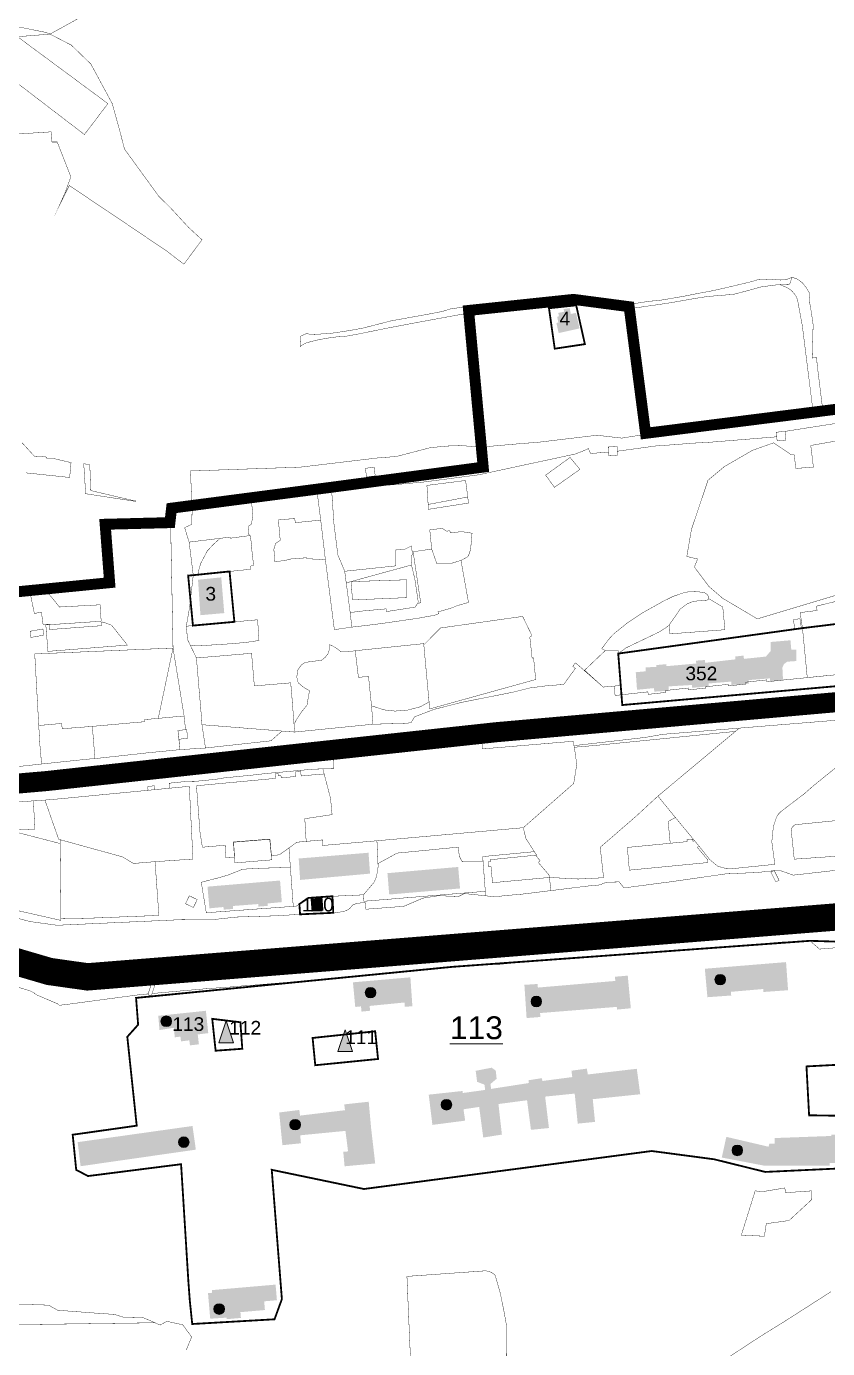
# Model space of a CAD drawing. Header units: millimetres. Extents: x 21689 to 31331, y 37531 to 43751.
# Drawn here: x 29758 to 30198, y 41698 to 42424 of the extents above; entities that cross this region are included whole.
import ezdxf

# ---------------------------------------------------------------- set-up
doc = ezdxf.new("R2010")
doc.units = ezdxf.units.MM
for name, pattern in [('DASHEDX2', [1.5, 1, -0.5]), ('g5_084', [0.4, 0.2, -0.2]), ('МЕЖА', [4, 1, -1, 1, -1])]:
    doc.linetypes.add(name, pattern=pattern)
for name, color, linetype, lineweight in [('0 . 11 - границы ДМ проект', 10, 'МЕЖА', 0), ('00 границы ОКН', 1, 'Continuous', 40), ('00 номер ОКН', 7, 'Continuous', 15), ('00 Разраб границы', 5, 'g5_084', 50), ('CONTUR', 150, 'Continuous', 9)]:
    doc.layers.add(name, color=color, linetype=linetype, lineweight=lineweight)
doc.layers.add('0.1 ОКН', color=1, linetype='Continuous', lineweight=9, transparency=0.4)
doc.layers.add('00 Дороги', color=252, linetype='Continuous', lineweight=9, transparency=0.2)
doc.layers.add('25. ценная историческая застройка сов пер', color=92, linetype='Continuous', lineweight=0, true_color=0x19df16)
doc.styles.get("Standard").update_dxf_attribs({"font": 'arial.ttf'})

# ---------------------------------------------------------------- blocks, each defined once
blk = doc.blocks.new('участки все')
at = {"layer": 'CONTUR', "const_width": 0.2}
for points in [[(6903.7, 4787.62), (6884.71, 4777.11), (6882.3, 4778.02), (6868.99, 4780.71), (6861.04, 4780.74), (6859.9, 4780.75), (6846.73, 4782.88)], [(6850.34, 4762.7), (6903.49, 4721.99), (6916.38, 4738.94), (6866.78, 4775.66), (6884.64, 4777.07), (6896.3, 4771.05), (6907.05, 4760.64), (6918.77, 4738.92), (6920.69, 4731.91), (6922.63, 4725), (6925.45, 4714.04), (6944.37, 4687.97), (6950.19, 4682.31), (6960.61, 4671.04), (6967.97, 4664.22), (6958.01, 4650.85), (6948.16, 4658.41), (6895.22, 4694.02), (6889.38, 4682.22), (6892.74, 4689.72), (6896.06, 4698.78), (6888.58, 4717.88), (6885.73, 4717.89), (6885.23, 4723.47), (6848.26, 4721.04)], [(6869.33, 4552.83), (6876.07, 4545.5), (6881.99, 4545.17), (6882.87, 4544.89), (6882.9, 4544.29), (6886.44, 4544.27), (6896.17, 4541.99), (6895.39, 4533.84), (6871.49, 4536.36)], [(7318.75, 4563.98), (7287.69, 4559.13), (7282.92, 4558.67), (7283.15, 4556.15), (7246.07, 4553.13), (7235.51, 4552.58), (7228.74, 4551.95), (7217.13, 4551.17), (7195.73, 4548.24), (7195.57, 4550.84), (7190.78, 4550.54), (7190.95, 4547.82), (7181.08, 4546.97), (7179.85, 4549.68), (7176.84, 4548.32), (7172.59, 4546.69), (7119.75, 4535.31), (7089.71, 4531.36), (7073.66, 4529.9), (7060.72, 4528.9), (7052.19, 4528.18), (7043.5, 4527.48), (7039.06, 4526.95), (7030.86, 4524.95), (7028.25, 4524.7), (7025.16, 4523.86), (7008.03, 4522.36), (6993.87, 4521.7), (6990.19, 4520.57), (6973.17, 4518.59), (6970.71, 4519), (6964.95, 4517.66), (6962.54, 4515.65), (6962.54, 4515.65), (6961.67, 4537.39), (7006.88, 4538.98), (7021.92, 4539.5), (7063.84, 4544.5), (7074.57, 4545.35), (7093.1, 4550.17), (7102.37, 4551.08), (7109.84, 4551.32), (7121.24, 4550.53), (7143.06, 4552.45), (7152.34, 4553.14), (7184.53, 4557), (7198.15, 4555.43), (7207.3, 4556.89), (7276.23, 4566.43), (7303.05, 4570.19), (7329.88, 4575.18)], [(7321.24, 4426.17), (7299.89, 4424.04), (7297.26, 4451.18), (7295.98, 4459.71), (7305.27, 4460.88), (7304.95, 4463.24), (7320.67, 4467.09)], [(7351.22, 4403.54), (7262.66, 4396.33), (7220.75, 4392.93), (7211.26, 4391.26), (7171.91, 4386.7), (7171.51, 4389.11), (7121.55, 4384.9), (7121.54, 4387.96), (7099.38, 4385.68), (7075.16, 4383.25), (7049.18, 4380.55), (7039.94, 4379.67), (7040.19, 4374.1), (7029.13, 4373.83), (7022.14, 4373.17), (7008.02, 4371.84), (7004.47, 4371.58), (6993.41, 4370.3), (6989.66, 4369.97), (6979.13, 4368.89), (6975.56, 4368.25), (6964.6, 4367.15), (6959.43, 4367.08), (6950.04, 4366.1), (6950.25, 4363.35), (6942.06, 4362.57), (6941.86, 4364.69), (6938.19, 4364.34), (6938.4, 4362.21), (6890.09, 4357.56), (6881.83, 4356.84), (6875.48, 4356.43), (6827.34, 4352.57)], [(6866.47, 4375.16), (6880.01, 4376.64), (6905.62, 4379.33), (6909.28, 4379.6), (6936.05, 4382.53), (6938.21, 4382.79), (6955.9, 4384.52), (6969.87, 4385.42), (7005.79, 4389.36), (7011.84, 4394.71), (7018.77, 4394.16), (7061.74, 4398.46), (7079.74, 4398.98), (7082.57, 4399.28), (7084.57, 4402.54), (7095.39, 4406.65), (7110.71, 4410.53), (7138.44, 4416.02), (7147.8, 4418.38), (7156.36, 4419.48), (7166.32, 4420.3), (7172.7, 4429.06), (7171.28, 4430.27), (7171.28, 4430.27), (7172.79, 4432.15), (7188, 4418.84), (7193.96, 4419.38), (7194.52, 4414.23), (7212.5, 4416.22), (7212.65, 4414.85), (7222.32, 4415.92), (7222.21, 4416.96), (7234.61, 4418.33), (7234.72, 4417.27), (7244.21, 4418.32), (7244.14, 4418.99), (7256.49, 4420.35), (7256.58, 4419.46), (7266.31, 4420.54), (7266.21, 4421.53), (7277.68, 4422.79), (7277.79, 4421.73), (7285.22, 4422.56), (7321.24, 4426.17)], [(7331.99, 4320.16), (7292.2, 4315.66), (7284.83, 4318.27), (7281.77, 4318.13), (7284.42, 4312.86), (7282.65, 4311.95), (7279.94, 4317.32), (7281.48, 4318.09), (7272.22, 4317.09), (7255.51, 4316.4), (7223.07, 4311.74), (7220.75, 4311.49), (7199.44, 4308.65), (7196.7, 4311.94), (7189.79, 4311.8), (7186.11, 4310.3), (7180.19, 4309.77), (7164.44, 4307.81), (7142.76, 4305.15), (7133.86, 4304.43), (7128.95, 4303.74), (7111.89, 4305.57), (7108.62, 4303.95), (7097.67, 4304.38), (7089.12, 4303.05), (7078.67, 4298.57), (7057.83, 4296.96), (7057.5, 4300.6), (7053.21, 4300.26), (7050.76, 4299.43), (7048.87, 4297.25), (7047.17, 4296.22), (7045.14, 4295.62), (7040.82, 4295.03), (7031.37, 4294.76), (7008.63, 4293.35), (6987.06, 4292.68), (6974.89, 4291.36), (6964.71, 4291.3), (6956.21, 4291.22), (6888.49, 4288.16), (6873.58, 4290.22), (6863.32, 4292.95)], [(6861.93, 4255.7), (6873.59, 4252.24), (6875.85, 4251.08), (6876.81, 4250.21), (6888.92, 4245), (6889.74, 4244.26), (6893.16, 4244.64), (6913.71, 4247.4), (6933.99, 4250.12), (6938.42, 4250.52), (6940.17, 4255.81), (6942.06, 4255.17), (6940.59, 4250.72), (6953.71, 4251.9), (6970.28, 4253.36), (6983.63, 4254.31), (6990.5, 4254.92), (6995.12, 4255.22), (7015.33, 4256.9), (7046.91, 4259.6), (7081.46, 4263.22), (7107.23, 4265.19), (7128.14, 4266.64), (7130.84, 4266.68), (7149.95, 4268.43), (7170.86, 4270.18), (7185.05, 4271.05), (7196.08, 4272.02), (7224.93, 4274.13), (7240.62, 4275.2), (7255.81, 4276.52), (7269.59, 4277.63), (7286.31, 4279), (7301.38, 4279.63), (7306.6, 4275.09), (7344.42, 4278.19)], [(6611.48, 4055.23), (6613.14, 4067.09), (6614.88, 4076.78), (6618.37, 4096.44), (6620.14, 4107.67), (6620.29, 4108.7), (6620.29, 4108.7), (6623.79, 4108.14), (6616.85, 4065.66), (6634.84, 4065.87), (6765.2, 4067.66), (6765.19, 4059.34), (6768.82, 4059.36), (6768.87, 4067.7), (6942.19, 4070.08), (6945.01, 4068.83), (6948.71, 4070.87), (6957.42, 4068.98), (6962.3, 4062.28), (6959.33, 4055.1)], [(7313.22, 4051.45), (7308.02, 4047.63), (7302.69, 4043.74), (7300.07, 4041.97), (7286.61, 4033.07), (7262.18, 4021.45), (7247.47, 4018.08), (7246.47, 4024.03), (7238.17, 4031.59), (7238, 4038.8), (7264.28, 4056.13), (7275.59, 4063.49), (7275.59, 4063.49), (7287.42, 4070.8), (7312.92, 4087.14)]]:
    blk.add_lwpolyline(points, dxfattribs=at)
for points in [[(7022.07, 4611.37), (7025.66, 4612.98), (7026.12, 4612.67), (7026.84, 4612.39), (7027.46, 4612.3), (7030.5, 4612.39), (7037.83, 4612.84), (7040.97, 4613.23), (7048.98, 4614.48), (7055.99, 4615.73), (7065.84, 4618.26), (7071.76, 4619.78), (7091.27, 4623.28), (7099.73, 4624.91), (7104.15, 4626.3), (7111.2, 4627.32), (7117.84, 4628.78), (7131.86, 4629.43), (7142.56, 4630.29), (7156.01, 4631.92), (7173.17, 4633.24), (7178.54, 4632.48), (7191.96, 4630.02), (7197.93, 4629.25), (7199.22, 4628.58), (7203.43, 4628.64), (7206.44, 4629.45), (7213.25, 4630.53), (7218.49, 4630.92), (7231.89, 4633.2), (7240.33, 4634.87), (7247.28, 4636.15), (7254.34, 4637.7), (7269.49, 4641.31), (7272.62, 4642.31), (7280.11, 4642.66), (7281.97, 4642.41), (7285.21, 4642.17), (7287.49, 4642.3), (7289.18, 4642.71), (7291.57, 4643.66), (7290.2, 4639.82), (7284.63, 4639.72), (7274.85, 4638.45), (7265.57, 4635.89), (7259.38, 4634.29), (7255.57, 4633.99), (7244.93, 4633.1), (7238.24, 4632.04), (7225.26, 4629.75), (7218, 4628.65), (7214.57, 4628.18), (7196.69, 4625.57), (7194.67, 4626.27), (7186.85, 4628.03), (7178.71, 4629.74), (7176.19, 4630.07), (7173.37, 4630.28), (7166.13, 4630.24), (7157.95, 4629.34), (7152.16, 4628.74), (7140.12, 4627.46), (7134.49, 4626.76), (7131.22, 4626.36), (7126.04, 4626.09), (7120.29, 4625.86), (7118.02, 4625.62), (7117.46, 4625.41), (7116.9, 4624.99), (7112.51, 4623.76), (7083.76, 4618.47), (7068.61, 4615.58), (7054.49, 4612.7), (7047.22, 4611.37), (7043.36, 4611.08), (7041.35, 4610.91), (7037.16, 4610.34), (7033.31, 4609.66), (7030.36, 4609.06), (7027.38, 4608.27), (7025.95, 4607.93), (7024.62, 4607.46), (7023.56, 4606.84), (7022.68, 4606.3), (7021.75, 4605.64), (7022.07, 4611.37)], [(7284.66, 4639.72), (7290.2, 4639.82), (7291.57, 4643.66), (7294.64, 4642.61), (7297.21, 4640.65), (7299.24, 4638.08), (7300.85, 4635.46), (7300.95, 4634.15), (7301.03, 4632.67), (7301.22, 4629.73), (7302.38, 4622.96), (7302.84, 4618.53), (7303.12, 4618.07), (7302.61, 4599.34), (7304.98, 4599.88), (7305.3, 4595.93), (7307.92, 4574.6), (7308.38, 4571.19), (7303.05, 4570.19), (7297.21, 4616.89), (7294.55, 4631.35), (7293.52, 4633.75), (7291.32, 4636.33), (7288.59, 4638.12), (7284.66, 4639.72)], [(7329.16, 4556.22), (7330.61, 4552.43), (7329.41, 4548.15), (7322.2, 4531.98), (7321.98, 4529.22), (7335.35, 4504.1), (7333.39, 4474.54), (7272.51, 4456.26), (7253.39, 4467.63), (7245.95, 4474.06), (7237.98, 4484.71), (7239.75, 4489.11), (7233.84, 4490.51), (7236.36, 4505.24), (7245.45, 4532.31), (7254.49, 4539.84), (7269.96, 4548.79), (7281.46, 4552.85), (7291.16, 4546.23), (7292.78, 4546.17), (7293.58, 4538.76), (7303.26, 4539.58), (7301.8, 4551.38), (7329.16, 4556.22)], [(7288.14, 4554.34), (7283.36, 4553.89), (7282.92, 4558.67), (7287.69, 4559.13), (7288.14, 4554.34)], [(7195.86, 4546.04), (7191.08, 4545.75), (7190.78, 4550.54), (7195.58, 4550.84), (7195.86, 4546.04)], [(6931.29, 4520.92), (6906.94, 4526.66), (6906.45, 4540.74), (6903.25, 4541.39), (6903.25, 4539.38), (6904.18, 4524.92), (6931.65, 4520.71), (6931.68, 4520.96), (6931.29, 4520.92)], [(7156.42, 4535.11), (7169.79, 4544.8), (7175.25, 4538.29), (7161.25, 4528.43), (7156.42, 4535.11)], [(7062.98, 4534.73), (7058.22, 4534.09), (7057.59, 4538.85), (7062.35, 4539.49), (7062.98, 4534.73)], [(7062.98, 4534.73), (7058.22, 4534.09), (7057.59, 4538.85), (7062.35, 4539.49), (7062.98, 4534.73)], [(7031.21, 4525.03), (7033.08, 4510.45), (7035.59, 4489.08), (7040.56, 4450.36), (7050.14, 4451.74), (7049.23, 4459.75), (7047.07, 4476.01), (7046.24, 4482.39), (7042.45, 4491.4), (7040.32, 4508.6), (7039.06, 4526.95), (7031.21, 4525.03)], [(7091.31, 4529.48), (7112.52, 4532.18), (7113.72, 4523.14), (7091.98, 4519.03), (7091.31, 4529.48)], [(6962.34, 4520.57), (6951.56, 4519.01), (6950.69, 4512.49), (6952.09, 4440.25), (6958.16, 4402.96), (6958.94, 4395.48), (6959.55, 4395.55), (6960.12, 4390.79), (6955.36, 4390.22), (6955.9, 4384.52), (6969.87, 4385.42), (6967.97, 4398.2), (6967.6, 4403.14), (6967.49, 4404.45), (6964.91, 4434.81), (6961.49, 4441.92), (6960.03, 4444.98), (6959.38, 4452.25), (6961.19, 4462.81), (6963.18, 4480.23), (6960.91, 4498.36), (6958.45, 4506.31), (6962.37, 4508.12), (6962.54, 4515.65), (6962.34, 4520.57)], [(6962.54, 4515.65), (6964.95, 4517.66), (6970.71, 4519), (6973.17, 4518.59), (6990.19, 4520.57), (6993.87, 4521.7), (6995.27, 4519.19), (6995.85, 4513.34), (6995.83, 4512.2), (6994.96, 4508.05), (6993.71, 4507.26), (6993.38, 4502.93), (6994.42, 4501.99), (6983.4, 4500.5), (6983.36, 4501.12), (6977.91, 4500.45), (6962.9, 4498.62), (6960.91, 4498.36), (6958.45, 4506.31), (6962.37, 4508.12), (6962.54, 4515.65)], [(7113.72, 4523.14), (7091.98, 4519.03), (7091.93, 4516.33), (7114.05, 4519.79), (7113.72, 4523.14)], [(7009.86, 4510.6), (7018.87, 4511.3), (7019.08, 4509.04), (7033.08, 4510.45), (7035.59, 4489.08), (7033.28, 4488.87), (7025.42, 4489.28), (7025.37, 4489.81), (7018.25, 4489.21), (7015.73, 4489.04), (7015.75, 4488.77), (7007.86, 4487.48), (7007.65, 4490.73), (7007.43, 4493.85), (7007.45, 4494.63), (7008.33, 4497.62), (7010.87, 4499.31), (7009.86, 4510.6)], [(7092.87, 4505.16), (7093.94, 4494.55), (7096.71, 4486.68), (7104.6, 4486.69), (7109.98, 4488.33), (7113.71, 4490.34), (7114.18, 4491.1), (7115.28, 4494.45), (7116.06, 4503.2), (7113.81, 4503.7), (7110.15, 4504.1), (7104.05, 4503.47), (7103.92, 4504.58), (7102.07, 4504.41), (7099.89, 4505.88), (7092.87, 4505.16)], [(6965.66, 4480.49), (6966.44, 4483.97), (6967.38, 4486.9), (6970.86, 4493.5), (6974.29, 4497.18), (6977.91, 4500.45), (6962.9, 4498.62), (6960.91, 4498.36), (6963.18, 4480.23), (6965.66, 4480.49)], [(6994.53, 4483.46), (6994.59, 4485.21), (6996.2, 4485.6), (6995.79, 4490.08), (6995.1, 4495.48), (6995.35, 4495.51), (6994.42, 4501.99), (6983.4, 4500.5), (6983.36, 4501.12), (6977.91, 4500.45), (6974.29, 4497.18), (6970.86, 4493.5), (6967.38, 4486.9), (6966.44, 4483.97), (6965.66, 4480.49), (6994.53, 4483.46)], [(7047.07, 4476.01), (7082.85, 4485.83), (7082.65, 4488.81), (7082.74, 4490.04), (7082.85, 4490.59), (7083.26, 4491.67), (7083.71, 4492.28), (7083.15, 4493.59), (7082.87, 4496.29), (7079.04, 4494.4), (7074.28, 4494.04), (7074.21, 4485.34), (7046.24, 4482.39), (7047.07, 4476.01)], [(7049.23, 4459.75), (7056.75, 4460.66), (7068.99, 4461.76), (7069.04, 4460.24), (7084.86, 4462.71), (7086.18, 4464.81), (7087.9, 4465.08), (7083.75, 4493.09), (7093.94, 4494.55), (7096.71, 4486.68), (7104.6, 4486.69), (7109.98, 4488.33), (7114.12, 4465.27), (7108.19, 4463.6), (7104.38, 4462.08), (7097.34, 4460.08), (7097.89, 4459.13), (7095.56, 4458.25), (7088.87, 4457.05), (7087.23, 4456.73), (7069.87, 4454.19), (7062.97, 4453.26), (7058.73, 4452.73), (7050.14, 4451.74), (7049.23, 4459.75)], [(7047.07, 4476.01), (7082.85, 4485.83), (7084.65, 4478.31), (7086.58, 4465.41), (7084.86, 4462.71), (7069.04, 4460.24), (7068.99, 4461.76), (7056.75, 4460.66), (7049.23, 4459.75), (7047.07, 4476.01)], [(7049.74, 4476.71), (7080.29, 4477.71), (7080.29, 4467.92), (7050.46, 4466.65), (7050.27, 4469.71), (7049.79, 4475.28), (7049.74, 4476.71)], [(7049.74, 4476.71), (7049.79, 4475.28), (7050.27, 4469.71), (7050.46, 4466.65), (7080.29, 4467.92), (7080.29, 4477.71), (7049.74, 4476.71)], [(6889.82, 4462.76), (6912.13, 4463.99), (6912.28, 4460.98), (6912.69, 4454.95), (6884.14, 4453.05), (6884.12, 4453.33), (6880.85, 4453.1), (6880.06, 4458.84), (6879.9, 4459.99), (6876.06, 4459.22), (6874.08, 4468.7), (6873.59, 4471.13), (6881.77, 4472.72), (6889.82, 4462.76)], [(7245.95, 4467.33), (7245, 4466.51), (7237.42, 4465.92), (7233.98, 4464.43), (7230.15, 4461.55), (7224.25, 4453.01), (7222.37, 4451.4), (7218.43, 4448.94), (7200.55, 4440.38), (7196.24, 4437.22), (7196.11, 4438.87), (7189.15, 4438.9), (7187.19, 4439.92), (7191.69, 4445.86), (7193.91, 4448.14), (7200.88, 4453.76), (7209.49, 4459.52), (7221.12, 4466.05), (7226.44, 4468.65), (7232.34, 4470.67), (7235.45, 4471.23), (7238.47, 4471.39), (7243.28, 4470.66), (7244.41, 4470.21), (7245.16, 4469.39), (7245.73, 4468.4), (7245.95, 4467.33)], [(7224.25, 4453.01), (7230.15, 4461.55), (7233.98, 4464.43), (7237.42, 4465.92), (7245, 4466.51), (7245.95, 4467.33), (7253.55, 4462.75), (7254.76, 4450.31), (7224.57, 4448.03), (7224.25, 4453.01)], [(6882.32, 4452.94), (6884.14, 4453.05), (6884.27, 4450.39), (6912.87, 4452.52), (6912.84, 4454.49), (6913.67, 4454.55), (6918.43, 4452.75), (6927.06, 4441.88), (6883.51, 4438.44), (6882.32, 4452.94)], [(6998.47, 4455.77), (6999.23, 4444.42), (6992.25, 4443.36), (6984.21, 4442.63), (6964.93, 4441.39), (6961.49, 4441.92), (6960.03, 4444.98), (6959.38, 4452.25), (6998.47, 4455.77)], [(7098.76, 4451.26), (7143.81, 4457.61), (7148.45, 4448.05), (7148.48, 4446.57), (7147.74, 4446.26), (7149.01, 4434.68), (7149.79, 4434.96), (7150.96, 4422.99), (7092.84, 4406.85), (7089.61, 4442.01), (7098.76, 4451.26)], [(7292.28, 4455.87), (7293.07, 4450.56), (7296.68, 4451.08), (7295.87, 4456.34), (7292.28, 4455.87)], [(6873.82, 4449.49), (6875.4, 4449.77), (6880.75, 4450.71), (6881.05, 4447.3), (6875.72, 4446.36), (6874.12, 4446.08), (6873.82, 4449.49)], [(6876.25, 4437.02), (6878.45, 4397.76), (6891.04, 4398.89), (6891.3, 4395.98), (6907.83, 4397.28), (6934.35, 4399.66), (6936.5, 4399.8), (6936.42, 4400.98), (6944, 4401.69), (6952.09, 4440.25), (6876.25, 4437.02)], [(7024.45, 4432.28), (7027.66, 4432.88), (7033.49, 4433.51), (7035.68, 4435.26), (7037.21, 4437.39), (7037.92, 4439.8), (7037.98, 4442.11), (7040.04, 4441.19), (7042.43, 4439.62), (7044.34, 4438.1), (7047.94, 4438.21), (7052.01, 4438.78), (7053.77, 4424.08), (7059.27, 4424.84), (7060.93, 4408.56), (7061.74, 4398.46), (7018.77, 4394.16), (7018.44, 4398.42), (7020.01, 4401.39), (7022.89, 4405.64), (7025.53, 4408.85), (7026.92, 4416.91), (7024.09, 4418.42), (7020.74, 4421.15), (7019.94, 4424.29), (7020.49, 4428.16), (7022.4, 4430.89), (7024.45, 4432.28)], [(7052.01, 4438.78), (7089.55, 4442.68), (7092.49, 4410.69), (7087.71, 4408.03), (7080.76, 4406.21), (7073.79, 4405.66), (7067.9, 4406.32), (7060.93, 4408.56), (7059.27, 4424.84), (7053.77, 4424.08), (7052.01, 4438.78)], [(6967.97, 4398.2), (6967.6, 4403.14), (6967.49, 4404.45), (6964.91, 4434.81), (6995.15, 4437.37), (6996.68, 4419.48), (7014.5, 4420.98), (7016.61, 4421.17), (7016.72, 4419.82), (7016.75, 4419.57), (7017.16, 4415.02), (7017.18, 4414.78), (7018.77, 4394.16), (6967.97, 4398.2)], [(7193.96, 4419.38), (7188, 4418.84), (7177.77, 4428.08), (7189.15, 4438.9), (7196.11, 4438.87), (7197.61, 4419.71), (7193.96, 4419.38)], [(6907.83, 4397.28), (6934.35, 4399.66), (6936.5, 4399.8), (6936.42, 4400.98), (6956.06, 4402.8), (6958.16, 4402.96), (6958.94, 4395.48), (6954.78, 4394.99), (6955.9, 4384.52), (6938.21, 4382.79), (6936.05, 4382.53), (6909.28, 4379.6), (6907.83, 4397.28)], [(7262.66, 4396.33), (7351.22, 4403.54), (7302.79, 4364.31), (7298.39, 4360.4), (7285.39, 4350.52), (7284.04, 4349.1), (7283.01, 4347.42), (7281.51, 4342.98), (7280.87, 4338.87), (7280.46, 4333.96), (7282.09, 4321.6), (7258.14, 4319.15), (7255.58, 4319.22), (7250.78, 4320.57), (7246.47, 4324.16), (7240.51, 4331.62), (7238.18, 4334.45), (7227.57, 4347.27), (7217.98, 4359.02), (7262.66, 4396.33)], [(6880.01, 4376.64), (6879.04, 4387.49), (6878.45, 4397.76), (6891.04, 4398.89), (6891.3, 4395.98), (6907.83, 4397.28), (6909.28, 4379.6), (6905.62, 4379.33), (6880.01, 4376.64)], [(6959.55, 4395.55), (6960.12, 4390.79), (6955.36, 4390.22), (6954.78, 4394.99), (6959.55, 4395.55)], [(7005.79, 4389.36), (6969.87, 4385.42), (6967.97, 4398.2), (7011.84, 4394.71), (7005.79, 4389.36)], [(7039.94, 4379.67), (7049.18, 4380.55), (7075.16, 4383.25), (7099.38, 4385.68), (7121.54, 4387.96), (7121.55, 4384.9), (7171.51, 4389.11), (7171.91, 4386.7), (7172.16, 4385.83), (7173.49, 4376.39), (7171.81, 4365.95), (7144.16, 4341.69), (7082.29, 4336.16), (7063.9, 4334.52), (7035.57, 4332.06), (7034.07, 4331.78), (7033.96, 4334.98), (7025.1, 4334.19), (7024.35, 4346.64), (7026.71, 4346.99), (7039.33, 4348.87), (7038.44, 4357.88), (7034.97, 4371.18), (7034.26, 4373.95), (7040.19, 4374.1), (7039.94, 4379.67)], [(7172.16, 4385.83), (7184.44, 4386.88), (7185.87, 4387.03), (7260.47, 4394.52), (7217.98, 4359.02), (7205.96, 4347.92), (7186.35, 4330.93), (7188.19, 4314.24), (7174.25, 4313.53), (7158.47, 4314.39), (7158.24, 4315.81), (7152.33, 4322.64), (7153.37, 4323.53), (7151.16, 4326.38), (7151.46, 4326.62), (7145.6, 4335.72), (7144.15, 4341.68), (7171.81, 4365.95), (7173.49, 4376.39), (7172.16, 4385.83)], [(6964.94, 4364.71), (7008.32, 4368.75), (7008.05, 4371.19), (7009.65, 4371.37), (7009.79, 4370.15), (7011.26, 4370.32), (7011.38, 4369.05), (7019.39, 4369.79), (7019.18, 4372.26), (7022.13, 4372.55), (7022.33, 4370.06), (7028.31, 4370.63), (7034.97, 4371.18), (7038.44, 4357.88), (7039.33, 4348.87), (7026.71, 4346.99), (7024.35, 4346.64), (7025.1, 4334.19), (7019.88, 4333.72), (7015.66, 4330.58), (7010.37, 4326.79), (7006.07, 4326.46), (7005.23, 4335.46), (6985.21, 4333.86), (6985.75, 4325.41), (6981.12, 4325.14), (6980.72, 4332.09), (6968.18, 4330.98), (6966.88, 4339.2), (6964.94, 4364.71)], [(6890.09, 4357.56), (6961, 4364.39), (6963.02, 4324.47), (6942.22, 4323.06), (6930.37, 4322.07), (6924.4, 4325.68), (6890.29, 4335.07), (6889.32, 4335.47), (6881.83, 4356.84), (6890.09, 4357.56)], [(6827.34, 4352.57), (6875.48, 4356.43), (6876.36, 4340.97), (6869.8, 4340.66), (6827.9, 4345.18), (6827.34, 4352.57)], [(7224.74, 4333.15), (7223.59, 4345.11), (7227.57, 4347.27), (7238.18, 4334.45), (7237.13, 4334.35), (7237.04, 4335.38), (7233.91, 4335.07), (7234.02, 4334.05), (7224.74, 4333.15)], [(7293.26, 4343.33), (7324.32, 4346.44), (7324.3, 4345.2), (7326.14, 4343.1), (7334.38, 4333.18), (7339.56, 4329.12), (7337.34, 4327.54), (7292.76, 4324.43), (7292.6, 4325.88), (7291.12, 4340.02), (7291.42, 4341.48), (7292.14, 4342.49), (7293.26, 4343.33)], [(6854.08, 4342.34), (6890.19, 4333), (6890.64, 4290.83), (6832.35, 4304.03), (6834.78, 4310.09), (6834.33, 4319.14), (6850.22, 4319.82), (6850.71, 4342.73), (6854.08, 4342.34)], [(6890.29, 4335.07), (6924.4, 4325.68), (6930.37, 4322.07), (6942.22, 4323.06), (6944.34, 4293.56), (6905.82, 4292.03), (6890.63, 4291.75), (6890.19, 4333), (6890.29, 4335.07)], [(6985.32, 4333.74), (7005.12, 4335.32), (7006.19, 4324.05), (6986.04, 4322.38), (6985.32, 4333.74)], [(7019.88, 4333.71), (7033.96, 4334.98), (7034.07, 4331.78), (7035.57, 4332.06), (7063.9, 4334.52), (7064.56, 4320.25), (7063.68, 4314.87), (7062.38, 4311.81), (7056.53, 4304.87), (7034.65, 4303.84), (7026.28, 4303.15), (7019.69, 4298.65), (7018.02, 4298.53), (7015.66, 4330.58), (7019.88, 4333.71)], [(7074.9, 4327.74), (7108.52, 4331.02), (7109.07, 4326.1), (7110.63, 4323.05), (7122.11, 4322.97), (7123.34, 4306.8), (7056.69, 4301.33), (7056.53, 4304.87), (7062.38, 4311.81), (7063.68, 4314.87), (7064.56, 4320.25), (7064.48, 4322), (7074.9, 4327.74)], [(7238.18, 4334.45), (7237.13, 4334.35), (7237.04, 4335.37), (7233.91, 4335.07), (7234.02, 4334.05), (7224.74, 4333.15), (7201.22, 4330.86), (7202.32, 4318.41), (7245.41, 4322.58), (7245.41, 4323.9), (7239.64, 4330.89), (7240.51, 4331.62), (7238.18, 4334.45)], [(7121.92, 4325.85), (7150.22, 4328.54), (7150.94, 4327.44), (7151.43, 4326.67), (7150.94, 4326.62), (7126.07, 4324.13), (7126.17, 4323.07), (7124.99, 4322.96), (7125.21, 4320.28), (7126.44, 4320.41), (7127.29, 4311.52), (7158.47, 4314.39), (7159.36, 4307.19), (7142.76, 4305.15), (7133.86, 4304.43), (7128.95, 4303.74), (7123.51, 4304.32), (7123.34, 4306.8), (7122.11, 4322.97), (7121.92, 4325.85)], [(7127.29, 4311.52), (7126.44, 4320.41), (7125.21, 4320.28), (7124.99, 4322.96), (7126.17, 4323.07), (7126.07, 4324.13), (7150.94, 4326.62), (7153.37, 4323.53), (7152.33, 4322.64), (7158.24, 4315.81), (7158.47, 4314.39), (7127.29, 4311.52)], [(6982.18, 4315.7), (6989.04, 4318.39), (6989.86, 4318.89), (6999.45, 4319.43), (7012, 4319.8), (7016.44, 4319.93), (7018.02, 4298.53), (6995.16, 4296.87), (6990.71, 4296.53), (6970.32, 4295.05), (6969.13, 4302.27), (6968.42, 4306.44), (6967.6, 4311.76), (6977.53, 4314.33), (6982.18, 4315.7)], [(7281.72, 4318.22), (7284.42, 4312.86), (7282.65, 4311.95), (7279.94, 4317.32), (7281.72, 4318.22)], [(6965.34, 4302.23), (6963.25, 4297.91), (6958.94, 4300), (6961.02, 4304.33), (6965.34, 4302.23)], [(6940.17, 4255.81), (6942.06, 4255.17), (6940.18, 4249.47), (6938.28, 4250.1), (6940.17, 4255.81)], [(6769.47, 4164.13), (6787.3, 4163.35), (6787.46, 4171.92), (6801.67, 4157.71), (6820.92, 4155.72), (6827.55, 4155.58), (6825.4, 4138.82), (6822.52, 4122.62), (6820.83, 4107.7), (6818.41, 4086.17), (6829.64, 4084.43), (6850.89, 4082.3), (6854.37, 4080.42), (6864, 4079.92), (6871.16, 4080.13), (6883.82, 4079.76), (6888.8, 4076.96), (6909.17, 4075.42), (6919.9, 4074.67), (6925.47, 4072.97), (6935.16, 4073.15), (6942.19, 4070.08), (6768.87, 4067.7), (6769.47, 4164.13)], [(7263.73, 4118.15), (7271.32, 4142.45), (7275.49, 4142.02), (7287.56, 4144.06), (7288.06, 4141.44), (7302.27, 4142.45), (7302.11, 4137.46), (7289.92, 4126.18), (7277.41, 4124.44), (7276.37, 4117.56), (7263.73, 4118.15)], [(7082.62, 4095.69), (7123.42, 4098.59), (7125.17, 4098.31), (7126.81, 4097.64), (7128.16, 4096.76), (7128.83, 4095.83), (7131.56, 4086.31), (7133.73, 4075.52), (7135.02, 4068.26), (7134.8, 4045.73), (7125.02, 4045.83), (7111.01, 4046.8), (7108.21, 4046.95), (7103.21, 4047.11), (7103.25, 4048.81), (7097.04, 4049), (7096.98, 4047.34), (7094.67, 4047.4), (7090.61, 4047.46), (7082.56, 4047.17), (7082, 4057.11), (7080.36, 4095.43), (7082.62, 4095.69)]]:
    blk.add_lwpolyline(points, close=True, dxfattribs=at)

msp = doc.modelspace()

# ---------------------------------------------------------------- hatches: boundary and pattern name
at = {"layer": '0.1 ОКН', "transparency": 33554585}
h = msp.add_hatch(color=1, dxfattribs=at)
h.dxf.hatch_style = 1
h.paths.add_polyline_path([(30056.33, 42269.13), (30053.06, 42268.56), (30053.34, 42267.12), (30050.13, 42266.48), (30050.46, 42264.6), (30049.48, 42264.4), (30050.12, 42261.21), (30049.06, 42260.97), (30050.3, 42255.41), (30061.74, 42257.97), (30059.83, 42266.5), (30056.98, 42265.92)])
h = msp.add_hatch(color=1, dxfattribs=at)
h.dxf.hatch_style = 1
h.paths.add_polyline_path([(29865.28, 42121.39), (29852.54, 42120.09), (29853.87, 42100.64), (29866.93, 42101.78)])
h = msp.add_hatch(color=1, dxfattribs=at)
h.dxf.hatch_style = 1
h.paths.add_polyline_path([(30092.58, 42069.35), (30098.05, 42069.86), (30098.05, 42071.99), (30103.97, 42072.31), (30103.88, 42073.26), (30109.34, 42073.79), (30109.45, 42072.66), (30125.74, 42074.13), (30125.64, 42075.7), (30130.47, 42076.06), (30130.59, 42074.51), (30147.29, 42076.41), (30147.12, 42077.96), (30151.73, 42078.49), (30151.91, 42076.68), (30163.94, 42077.93), (30166.52, 42080.92), (30166.52, 42085.94), (30177.43, 42086.87), (30177.87, 42081.7), (30180.56, 42081.7), (30180.56, 42075.47), (30175.6, 42075.13), (30173.89, 42073.82), (30173, 42071.93), (30173.36, 42064.87), (30166.2, 42064.5), (30166.12, 42065.98), (30154.5, 42065.02), (30154.65, 42063.16), (30145.09, 42062.37), (30144.94, 42064.21), (30132.65, 42063.19), (30132.65, 42061.6), (30123.5, 42060.79), (30123.36, 42062.36), (30110.58, 42061.57), (30110.72, 42059.2), (30102.73, 42058.7), (30102.59, 42060.63), (30093.28, 42059.71)])
h = msp.add_hatch(color=1, dxfattribs=at)
h.dxf.hatch_style = 1
h.paths.add_polyline_path([(29914.85, 41938.04), (29921.3, 41938.61), (29920.76, 41945.59), (29914.29, 41945.02)])
h = msp.add_hatch(color=1, dxfattribs=at)
h.dxf.hatch_style = 1
h.paths.add_polyline_path([(30130.48, 41906.67), (30175.01, 41910.31), (30176.11, 41894.88), (30162.6, 41893.91), (30162.48, 41895.55), (30144.76, 41894.01), (30144.93, 41891.99), (30131.89, 41891.05)])
h = msp.add_hatch(color=1, dxfattribs=at)
h.dxf.hatch_style = 1
h.paths.add_polyline_path([(29937.5, 41899.22), (29969, 41901.97), (29970.1, 41886.09), (29965.93, 41885.8), (29965.77, 41888.15), (29946.64, 41886.27), (29946.9, 41883.62), (29942.21, 41883.15), (29941.93, 41886.01), (29938.76, 41885.7)])
at = {"layer": '0.1 ОКН', "transparency": 33554687}
h = msp.add_hatch(color=2, dxfattribs=at)
h.dxf.hatch_style = 1
edge = h.paths.add_edge_path()
edge.add_arc((29947.17, 41893.56), 2.91, 0, 360)
at = {"layer": '0.1 ОКН', "transparency": 33554585}
h = msp.add_hatch(color=1, dxfattribs=at)
h.dxf.hatch_style = 1
h.paths.add_polyline_path([(30038.91, 41896.34), (30081.38, 41899.98), (30081.18, 41902.29), (30088.2, 41902.89), (30089.89, 41884.98), (30082.33, 41884.27), (30082.19, 41885.74), (30040.11, 41882.36), (30040.28, 41880.21), (30032.73, 41879.6), (30031.52, 41897.84), (30038.77, 41898.32)])
at = {"layer": '0.1 ОКН', "transparency": 33554687}
h = msp.add_hatch(color=2, dxfattribs=at)
h.dxf.hatch_style = 1
edge = h.paths.add_edge_path()
edge.add_arc((30138.91, 41900.69), 2.91, 0, 360)
h = msp.add_hatch(color=2, dxfattribs=at)
h.dxf.hatch_style = 1
edge = h.paths.add_edge_path()
edge.add_arc((30038.07, 41888.71), 2.91, 0, 360)
at = {"layer": '0.1 ОКН', "transparency": 33554585}
h = msp.add_hatch(color=1, dxfattribs=at)
h.dxf.hatch_style = 1
h.paths.add_polyline_path([(29830.75, 41880.86), (29856.86, 41883.61), (29858.15, 41871.35), (29852.38, 41870.63), (29853.03, 41865.21), (29848.12, 41864.62), (29847.78, 41867.38), (29843.21, 41866.83), (29842.88, 41869.44), (29839.78, 41869.05), (29839.35, 41874.29), (29831.41, 41873.05)])
at = {"layer": '0.1 ОКН', "transparency": 33554687}
h = msp.add_hatch(color=2, dxfattribs=at)
h.dxf.hatch_style = 1
edge = h.paths.add_edge_path()
edge.add_arc((29835.13, 41877.84), 2.91, 0, 360)
at = {"layer": '0.1 ОКН', "transparency": 33554585}
h = msp.add_hatch(color=1, dxfattribs=at)
h.dxf.hatch_style = 1
h.paths.add_polyline_path([(29867.95, 41878.01), (29863.95, 41866.01), (29871.95, 41866.01)])
h = msp.add_hatch(color=1, dxfattribs=at)
h.dxf.hatch_style = 1
h.paths.add_polyline_path([(29933.25, 41873.21), (29929.25, 41861.21), (29937.25, 41861.21)])
h = msp.add_hatch(color=1, dxfattribs=at)
h.dxf.hatch_style = 1
h.paths.add_polyline_path([(30093.16, 41851.78), (30066.31, 41848.67), (30065.77, 41851.86), (30057.32, 41850.74), (30057.77, 41847.23), (30041.37, 41845.09), (30041.13, 41846.64), (30033.75, 41845.49), (30033.98, 41843.97), (30013.28, 41840.75), (30012.91, 41843.42), (30016.29, 41846.3), (30015.82, 41850.79), (30013.56, 41852.38), (30004.81, 41850.68), (30005.6, 41844.63), (30009.61, 41843.08), (30010.01, 41840.18), (30000, 41838.8), (30000, 41829.85), (30006.72, 41830.85), (30008.95, 41814.06), (30019.18, 41815.68), (30017.3, 41832.45), (30032.98, 41834.52), (30035.12, 41818.28), (30044.98, 41819.27), (30042.9, 41836.53), (30059.11, 41838.17), (30060.77, 41821.69), (30070.25, 41822.65), (30069, 41835.1), (30095.04, 41837.81)])
h.paths.add_polyline_path([(30000, 41838.8), (29997.76, 41838.49), (29997.64, 41839.61), (29979.05, 41837.59), (29981.08, 41821), (29999.04, 41823.33), (29998.12, 41829.57), (30000, 41829.85)])
h = msp.add_hatch(color=1, dxfattribs=at)
h.dxf.hatch_style = 1
h.paths.add_polyline_path([(29897.05, 41827.82), (29908.1, 41829.2), (29908.48, 41826.1), (29933.13, 41829.06), (29932.75, 41832.25), (29946.14, 41833.72), (29947.48, 41819.08), (29908.56, 41815.29), (29908.98, 41810.9), (29898.82, 41809.87)])
at = {"layer": '0.1 ОКН', "transparency": 33554687}
h = msp.add_hatch(color=2, dxfattribs=at)
h.dxf.hatch_style = 1
edge = h.paths.add_edge_path()
edge.add_arc((29988.76, 41832.08), 2.91, 0, 360)
h = msp.add_hatch(color=2, dxfattribs=at)
h.dxf.hatch_style = 1
edge = h.paths.add_edge_path()
edge.add_arc((29905.81, 41821.11), 2.91, 0, 360)
at = {"layer": '0.1 ОКН', "transparency": 33554585}
h = msp.add_hatch(color=1, dxfattribs=at)
h.dxf.hatch_style = 1
h.paths.add_polyline_path([(29786.53, 41811.53), (29849.52, 41820.4), (29851.35, 41807.42), (29788.15, 41798.33)])
h = msp.add_hatch(color=1, dxfattribs=at)
h.dxf.hatch_style = 1
h.paths.add_polyline_path([(29947.48, 41819.08), (29933.39, 41817.71), (29934.82, 41806.45), (29932.19, 41806.21), (29932.92, 41798.29), (29949.71, 41799.84)])
h = msp.add_hatch(color=1, dxfattribs=at)
h.dxf.hatch_style = 1
h.paths.add_polyline_path([(30139.76, 41803.09), (30142.26, 41814.44), (30165.42, 41809.02), (30165.81, 41810.67), (30168.79, 41810.67), (30168.79, 41813.78), (30199.8, 41814.92), (30199.8, 41815.61), (30202.74, 41815.66), (30202.74, 41818.67), (30207.98, 41818.67), (30208.14, 41800.13), (30198.97, 41800.04), (30198.97, 41798.68), (30163.33, 41798.58)])
at = {"layer": '0.1 ОКН', "transparency": 33554687}
h = msp.add_hatch(color=2, dxfattribs=at)
h.dxf.hatch_style = 1
edge = h.paths.add_edge_path()
edge.add_arc((29844.73, 41811.51), 2.91, 0, 360)
h = msp.add_hatch(color=2, dxfattribs=at)
h.dxf.hatch_style = 1
edge = h.paths.add_edge_path()
edge.add_arc((30148.29, 41807.02), 2.91, 0, 360)
at = {"layer": '0.1 ОКН', "transparency": 33554585}
h = msp.add_hatch(color=1, dxfattribs=at)
h.dxf.hatch_style = 1
h.paths.add_polyline_path([(29895.07, 41733.37), (29860.12, 41730.35), (29860.25, 41728.89), (29858.01, 41728.69), (29859.23, 41714.67), (29868.22, 41715.26), (29868.22, 41714.41), (29876.07, 41715.09), (29875.8, 41718.26), (29889.23, 41719.43), (29888.82, 41724.2), (29895.81, 41724.81)])
at = {"layer": '0.1 ОКН', "transparency": 33554687}
h = msp.add_hatch(color=2, dxfattribs=at)
h.dxf.hatch_style = 1
edge = h.paths.add_edge_path()
edge.add_arc((29864.13, 41719.96), 2.91, 0, 360)
at = {"layer": '25. ценная историческая застройка сов пер', "lineweight": 30, "true_color": 0x19df16, "transparency": 33554585}
h = msp.add_hatch(color=92, dxfattribs=at)
h.dxf.hatch_style = 1
h.paths.add_polyline_path([(29907.75, 41967.15), (29946.05, 41970.32), (29946.87, 41958.86), (29908.56, 41955.39)])
h.paths.add_polyline_path([(29956.43, 41959.11), (29995.2, 41962.51), (29996.23, 41950.71), (29957.38, 41947.39)])
h = msp.add_hatch(color=92, dxfattribs=at)
h.dxf.hatch_style = 1
h.paths.add_polyline_path([(29897.52, 41955.08), (29857.74, 41951.71), (29858.79, 41939.81), (29866.49, 41940.53), (29866.62, 41939.09), (29871.71, 41939.46), (29871.79, 41941.11), (29885.59, 41942.17), (29885.68, 41940.77), (29890.65, 41941.15), (29890.7, 41942.49), (29898.5, 41943.22)])

# ---------------------------------------------------------------- linework, layer by layer
at = {"layer": '0 . 11 - границы ДМ проект', "color": 7, "linetype": 'DASHEDX2', "lineweight": 100, "ltscale": 9, "transparency": 33554687, "const_width": 6, "flags": 128}
msp.add_lwpolyline([(22946.73, 37638.63), (22902.58, 38352.1), (23040.31, 38403.75), (23117.29, 38401.21), (23331.14, 38342.16), (23767.92, 38429.68), (23839.74, 38479.18), (23935.86, 38610.42), (23988.4, 38646.95), (24015.49, 38690.25), (24098.85, 38777.82), (24145.03, 38828.88), (24135.93, 38857.75), (24309.79, 39159.02), (24384.58, 39142.81), (24479.69, 39275.04), (24546.54, 39209.37), (24750.01, 39350.13), (25003.88, 39639.8), (25413.16, 40107.12), (25363.28, 40286.2), (24989.23, 40491.14), (25395.28, 40838.84), (25660.56, 41058.12), (25845.24, 41208.92), (25792.92, 41266.23), (25888.27, 41383.12), (26058.63, 41521.65), (26092.2, 41658.69), (26130.83, 41752.53), (26159.07, 41742.27), (26300.9, 42104.41), (26325.34, 42112.11), (26524.48, 42049.12), (26659.52, 41994.11), (26661.3, 41997.38), (26646.24, 42050.67), (26706.46, 42026.98), (26859.65, 41970.83), (27006.59, 41919.76), (27172.98, 41911.41), (27384.06, 41951.12), (27369.53, 42033.59), (27673.24, 42086.3), (27976.36, 41979.69), (28033.35, 41963.23), (28102.86, 41962.56), (28159.54, 41928.27), (28328.6, 41835.14), (28499.53, 41807.33), (28720.17, 41761.45), (29052.46, 41622.84), (29045.52, 41606.09), (29058.02, 41600.92), (29065.19, 41619.05), (29089.18, 41611.33), (29476.61, 41567.37), (29694.11, 41552.14), (29707.83, 41609), (29818.28, 41584.5), (29941.9, 41545.71), (30079.67, 41531.57), (30099.06, 41598.9), (30133.54, 41631.15), (30187.93, 41657.25), (30321.66, 41749.67), (30401.38, 41749.67), (30509.19, 41676.74), (30617.63, 41749.67), (30608.36, 41787.7), (30599.77, 41907.5), (30613.25, 41930.65), (30611.36, 41954.39), (30596.2, 41953.51), (30593.67, 42010.25), (30597.05, 42063.37), (30605.38, 42235.81), (30665.45, 42236.17), (30657.33, 42284.13), (30610.32, 42363.4), (30625.51, 42373.52), (30633.15, 42373.02), (30649.52, 42377.68), (30654.81, 42423.45), (30716.03, 42430.23), (30760.54, 42567.65), (30765.8, 42586.36), (30791.95, 42710.49), (30846.37, 42699.4), (30866.74, 42759.78), (30939.13, 42753.23), (31030.96, 42735.49), (31057.16, 42750.28), (31131.35, 42919.39), (31178.71, 43049.99), (31223.9, 43155.77), (31261.16, 43239.22), (31200.23, 43266.25), (31159.04, 43264.62), (31092.9, 43324.59), (31030.84, 43397.77), (30974.06, 43434.01), (30837.68, 43448.49), (30812.71, 43443.57), (30797.57, 43373.26), (30670.04, 43084.43), (30627.79, 42979.09), (30572.79, 42815.93), (30581.39, 42739.2), (30580.07, 42670.05), (30572.53, 42633.02), (30553.34, 42565.66), (30547.4, 42556.65), (30525.72, 42505.25), (30514.51, 42510.11), (30479.51, 42425.86), (30461.95, 42345.38), (30464.75, 42236.14), (30403.52, 42231.72), (30362, 42222.3), (30262.37, 42221.19), (30097.98, 42200.41), (30088.95, 42269.89), (30058.49, 42273.9), (30000.91, 42267.83), (30008.93, 42181.88), (29926.02, 42170.86), (29838.04, 42159.36), (29837.12, 42151.42), (29801.62, 42150.52), (29804.08, 42118.48), (29746.29, 42112.77), (29727.01, 42117.61), (29726.77, 42121.26), (29669.99, 42116.48), (29667.12, 42186.75), (29663.62, 42276.82), (29664.83, 42334.2), (29729.67, 42336.19), (29743.29, 42425.8), (29681.45, 42426.64), (29599.85, 42422.04), (29585.29, 42460.05), (29593.55, 42547.9), (29586.23, 42640.93), (29612.42, 42670.26), (29566.57, 42703.24), (29536.55, 42712.38), (29485.13, 42721.11), (29445.22, 42718.94), (29271.87, 42704.28), (29252.91, 42692.41), (29197.95, 42673.04), (29178.85, 42668.77), (29146.59, 42665.68), (29091.04, 42663.1), (29090.12, 42694.39), (29093.43, 42735.41), (29109.46, 42731.74), (29114.94, 42754.25), (29105.61, 42762.57), (29115.3, 42813.46), (29163.59, 42900), (29195.32, 42957.41), (29200.53, 43020.6), (29169.03, 43102.91), (29094.39, 43130.16), (29034.07, 43130.54), (28931.05, 43118.37), (28819.4, 43060.11), (28798.63, 43021.64), (28799.74, 42985.88), (28707.96, 42909.03), (28686.59, 42891.68), (28665.24, 42871.73), (28655.12, 42859.97), (28647.85, 42848.5), (28636.35, 42823.08), (28630.36, 42817.18), (28632.11, 42786.97), (28651.56, 42783.79), (28691.78, 42770.28), (28688.63, 42759.99), (28685.9, 42758.4), (28674.4, 42734.05), (28670.96, 42721.95), (28465.92, 42806.49), (28422.23, 42822.02), (28375.9, 42835.07), (28353.71, 42839.03), (28334.9, 42842.59), (28324.45, 42844.67), (28310.37, 42860.64), (28285.15, 42868.53), (28273.81, 42871.97), (28249.69, 42869.4), (28186.52, 42849.62), (28159.73, 42849.83), (28118.75, 42863.99), (28094.8, 42888.25), (28084.71, 42900.92), (28068.74, 42924.62), (28025.62, 42901.74), (28004.08, 42892.7), (27951.92, 42913.21), (27851.65, 42849.79), (27793.9, 42819.52), (27766.59, 42881.7), (27711.88, 42969.56), (27682.2, 43019.56), (27636.09, 43064.5), (27679.04, 43117.9), (27700.16, 43145.1), (27730.28, 43232.44), (27705.35, 43256.96), (27691.79, 43306.56), (27688.55, 43316.07), (27675.1, 43337.74), (27671.02, 43346.91), (27667.81, 43356.54), (27665.87, 43367.34), (27665.76, 43376.05), (27664.78, 43381.05), (27419.59, 43272.56), (27422.82, 43266.23), (27362.67, 43207.3), (27358.27, 43197.8), (27315.11, 43177.13), (27276.85, 43176.61), (27257.44, 43175.75), (27253.84, 43180.5), (27248.88, 43187.03), (27238.09, 43198.06), (27218.29, 43206.98), (27213.36, 43207.6), (27202.43, 43208.96), (27239.74, 43225.54), (27236.35, 43231.88), (27229.04, 43245.51), (27224.79, 43253.43), (27207.06, 43286.52), (27191.9, 43314.8), (27189.96, 43318.43), (27109.82, 43276.33), (27075.56, 43340.35), (27088.29, 43348.01), (27054.82, 43405.39), (27040.02, 43396.59), (27025.14, 43422.1), (27004.05, 43461.84), (26932.79, 43645.55), (26914.14, 43691.8), (26899.52, 43700.46), (26872.13, 43716.99), (26742.39, 43504.78), (26736.34, 43496.67), (26723.68, 43483.84), (26681.05, 43469.92), (26667.11, 43474.54), (26618.22, 43488.58), (26621.71, 43502.66), (26587.49, 43510.32), (26573.52, 43508.91), (26527.9, 43493.77), (26492.74, 43503.26), (26478.24, 43499.38), (26452.07, 43505.41), (26442.19, 43502.58), (26426.7, 43506.38), (26416.4, 43498.79), (26374.87, 43508.45), (26369.59, 43485.73), (26357.38, 43433.16), (26343.06, 43372.1), (26343.68, 43335.85), (26278.09, 43335.37), (26275.1, 43319.34), (26179.58, 43336.15), (26136.07, 43350.43), (26129.55, 43332.91), (26114.21, 43338.65), (26048.36, 43335.77), (26042.27, 43335.96), (26041.86, 43305.06), (26039.99, 43285.4), (25993.77, 43297.06), (25935.55, 43314.57), (25864.49, 43314.71), (25836.1, 43306.44), (25791.06, 43309.44), (25778.1, 43340.97), (25720.4, 43383.9), (25692.71, 43506.7), (25567.19, 43536.12), (25552.49, 43470.45), (25520.72, 43350.23), (25464.42, 43088.88), (25450.38, 42940.35), (25403.2, 42900.12), (25517.17, 42564.61), (25324.39, 42333.51), (25231.57, 42248.42), (25084.91, 42241.32), (25004.68, 42115.84), (25034.08, 42028.82), (25232.98, 41677.08), (25331.24, 41588.66), (25222.08, 41431.42), (24497, 41147.16), (24469.6, 41188.24), (24382.78, 41181.73), (24281.81, 41064.62), (24269, 41033.06), (24267.52, 40970.79), (24345.86, 40986.54), (24396.82, 40849.9), (24260.73, 40587.7), (24122.54, 40455.83), (24175.55, 40365.15), (24087.33, 40202.95), (23882.35, 40127.13), (23799.32, 39897.89), (23757.23, 39543.04), (23644.49, 39442.48), (23258.99, 39279.22), (23188.93, 39177.24), (23155.23, 38943.77), (22794.42, 38626.82), (22640.55, 38070.59), (22681.18, 37890.91), (22868.64, 37599.25), (22946.73, 37638.63)], close=True, dxfattribs=at)
at = {"layer": '0.1 ОКН', "color": 1}
for points in [[(29867.95, 41878.01), (29863.95, 41866.01), (29871.95, 41866.01)], [(29933.25, 41873.21), (29929.25, 41861.21), (29937.25, 41861.21)]]:
    msp.add_lwpolyline(points, close=True, dxfattribs=at)
at = {"layer": '0.1 ОКН', "color": 7, "transparency": 33554687}
for centre in [(29947.17, 41893.56), (30138.91, 41900.69), (30038.07, 41888.71), (29835.13, 41877.84), (29988.76, 41832.08), (29905.81, 41821.11), (29844.73, 41811.51), (30148.29, 41807.02), (29864.13, 41719.96)]:
    msp.add_circle(centre, 2.91, dxfattribs=at)
at = {"layer": '00 границы ОКН', "const_width": 1}
for points in [[(29847.13, 42122.37), (29849.92, 42122.59), (29852.4, 42122.85), (29869.84, 42124.64), (29872.48, 42096.99), (29849.75, 42094.94), (29847.13, 42122.37)], [(30082.98, 42079.58), (30184.01, 42093.54), (30250.08, 42101.64), (30290.07, 42098.94), (30296.64, 42092.75), (30298.22, 42086.87), (30297.89, 42078.39), (30297.57, 42070.07), (30085.19, 42051.35), (30082.98, 42079.58)], [(29908.12, 41942.16), (29913.03, 41945.51), (29926.26, 41946.43), (29926.7, 41937.36), (29908.51, 41936.52), (29908.12, 41942.16)]]:
    msp.add_lwpolyline(points, close=True, dxfattribs=at)
at = {"layer": '00 Дороги', "lineweight": 9}
for points, const_width in [([(30456.47, 42075.64), (30375.27, 42067.63), (30241.75, 42056.38), (30016.08, 42036.44), (29896.28, 42023.47), (29769.31, 42009.62), (29608.33, 41995.67), (29551.91, 41991.8), (29507.68, 41987.25)], 11), ([(29535.89, 41985.07), (29536.38, 41979.11), (29537.2, 41975.85), (29542.76, 41972.09), (29771.07, 41905.16), (29791.93, 41902.22), (30220.93, 41936.55), (30226.36, 41935.14)], 15)]:
    msp.add_lwpolyline(points, dxfattribs=dict(at, const_width=const_width))
at = {"layer": '00 Разраб границы', "ltscale": 5, "const_width": 1}
for points in [[(30045, 42269.04), (30048.16, 42246.85), (30064.69, 42249.34), (30059.93, 42270.65), (30045, 42269.04)], [(30045, 42269.04), (30048.16, 42246.85), (30064.69, 42249.34), (30059.93, 42270.65), (30045, 42269.04)], [(30232.24, 41920.62), (30188.13, 41921.99), (29991.99, 41907.71), (29818.57, 41890.67), (29818.57, 41890.67), (29819.7, 41875.98), (29813.76, 41869.31), (29818.92, 41820.57), (29783.82, 41815.61), (29785.73, 41796.34), (29792.2, 41792.93), (29843.25, 41799.43), (29847.26, 41735.05), (29848.03, 41724.66), (29849.36, 41711.76), (29894.49, 41714.35), (29898.53, 41725.41), (29892.97, 41796.36), (29943.54, 41785.83), (30101.35, 41806.67), (30135.59, 41802.13), (30163.61, 41795.19), (30211.25, 41797.42)], [(30232.24, 41920.62), (30188.13, 41921.99), (29991.99, 41907.71), (29818.57, 41890.67), (29818.57, 41890.67), (29819.7, 41875.98), (29813.76, 41869.31), (29818.92, 41820.57), (29783.82, 41815.61), (29785.73, 41796.34), (29792.2, 41792.93), (29843.25, 41799.43), (29847.26, 41735.05), (29848.03, 41724.66), (29849.36, 41711.76), (29894.49, 41714.35), (29898.53, 41725.41), (29892.97, 41796.36), (29943.54, 41785.83), (30101.35, 41806.67), (30135.59, 41802.13), (30163.61, 41795.19), (30211.25, 41797.42)], [(29860.34, 41879.19), (29862.19, 41861.7), (29876.82, 41862.76), (29875.77, 41877.31), (29860.34, 41879.19)], [(29860.34, 41879.19), (29862.19, 41861.7), (29876.82, 41862.76), (29875.77, 41877.31), (29860.34, 41879.19)], [(29915.38, 41868.7), (29916.84, 41853.73), (29951.26, 41857.17), (29949.69, 41872.35), (29915.38, 41868.7)], [(29915.38, 41868.7), (29916.84, 41853.73), (29951.26, 41857.17), (29949.69, 41872.35), (29915.38, 41868.7)], [(30210.99, 41825.91), (30187.65, 41826.27), (30186.21, 41853.08), (30241.11, 41855.99)], [(30210.99, 41825.91), (30187.65, 41826.27), (30186.21, 41853.08), (30241.11, 41855.99)]]:
    msp.add_lwpolyline(points, dxfattribs=at)

# ---------------------------------------------------------------- block references
at = {"layer": 'CONTUR'}
msp.add_blockref('участки все', (22886.75, 37642.36), dxfattribs=at)

# ---------------------------------------------------------------- texts
at = {"layer": '00 номер ОКН', "color": 4, "char_height": 7.5, "attachment_point": 1}
for s, width, insert in [('{\\C256;4}', 6.1535, (30050.8, 42267.14)), ('{\\C256;3}', 6.1535, (29856.61, 42116.13)), ('{\\C7;352}', 4.7915, (30119.83, 42072.44)), ('{\\C7;110}', 7.5, (29909.5, 41945.61)), ('{\\C7;113}', 4.7915, (29838.47, 41880.06)), ('{\\C7;112}', 4.7915, (29869.67, 41878.05)), ('{\\C7;111}', 4.7915, (29933.22, 41872.84))]:
    msp.add_mtext_dynamic_manual_height_columns(s, width=width, gutter_width=12.5, heights=[0], dxfattribs=dict(at, insert=insert))
at = {"layer": '00 номер ОКН', "insert": (29990.61, 41880.54), "char_height": 12.5, "attachment_point": 1}
msp.add_mtext_dynamic_manual_height_columns('{\\L\\C1;113}', width=12.1533, gutter_width=12.5, heights=[0], dxfattribs=at)

doc.saveas('drawing.dxf')
